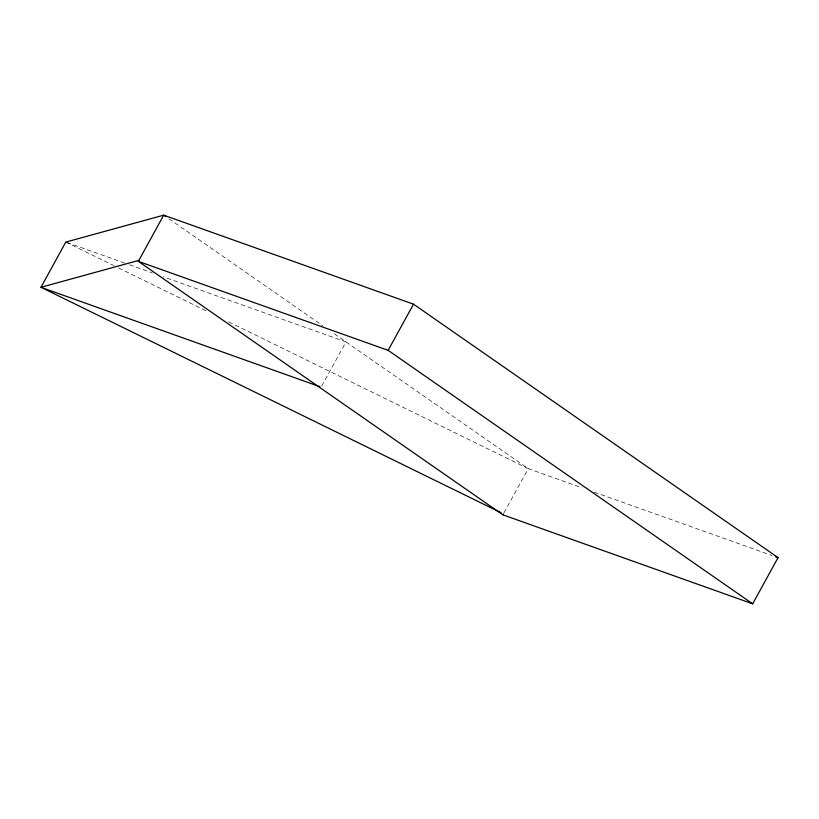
<?xml version="1.0" encoding="UTF-8"?>
<svg xmlns="http://www.w3.org/2000/svg" width="819" height="819" viewBox="0 0 819 819"><rect width="100%" height="100%" fill="white"/><g stroke="black" fill="none" stroke-linecap="round" stroke-linejoin="round"><path stroke-width="0.61" stroke-dasharray="4.09 3.07" d="M321.734 386.015L345.987 341.912L163.206 276.791M504.002 512.755L528.255 468.652L582.299 487.909M67.004 242.506L124.723 263.073M129.535 264.793L152.385 272.932M594.307 492.188L772.041 555.517M65.807 242.086L113.995 265.694M118.591 267.946L208.098 311.793M228.747 321.918L528.255 468.652L332.371 332.442M168.96 218.816L322.942 325.89"/><path stroke-width="1.23" d="M138.339 261.343L163.718 215.172L413.513 304.177L778.05 557.657L752.671 603.828L502.866 514.823L138.339 261.343L388.134 350.348L752.671 603.828M388.134 350.348L413.513 304.177M502.866 514.823L503.398 513.861M138.861 260.381L40.95 287.295L65.807 242.086L163.718 215.172L165.817 216.636M319.932 386.691L40.95 287.295L501.105 512.735M775.644 556.797L778.05 557.657"/></g></svg>
